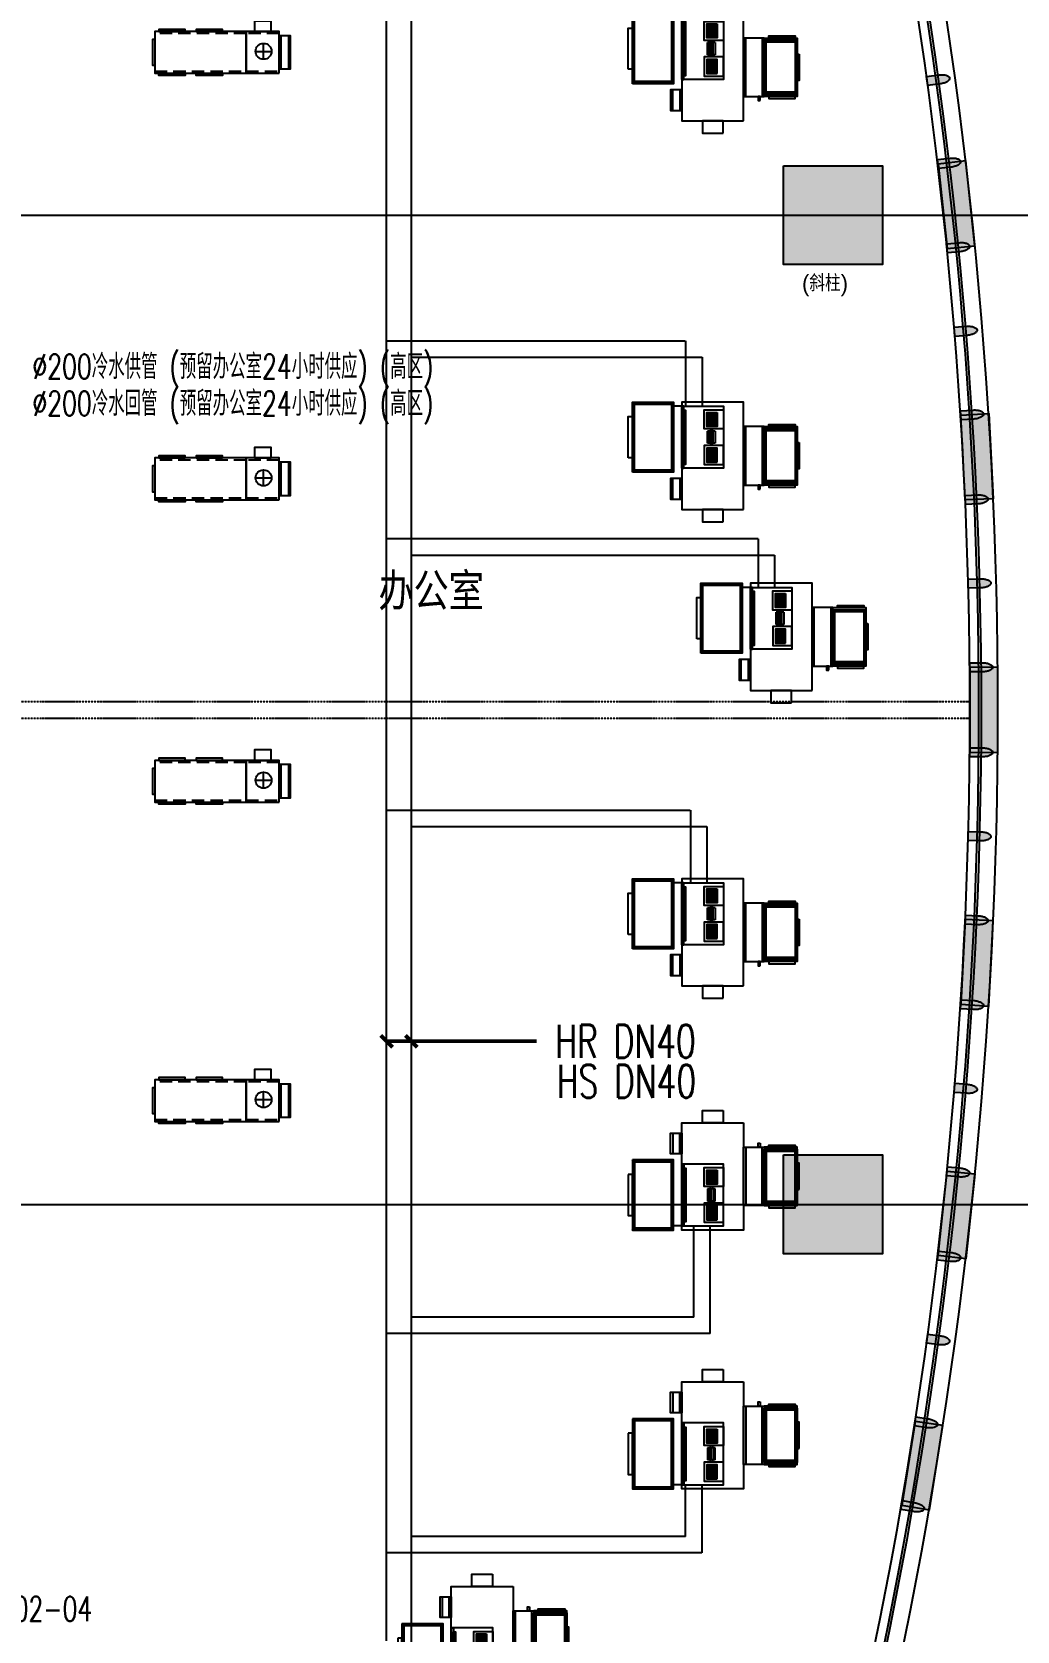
# Model space of a CAD drawing. Header units: inches. Extents: x -10386 to 73614, y -7144 to 52256.
# Drawn here: x 46400 to 58349, y 11185 to 30582 of the extents above; entities that cross this region are included whole.
import ezdxf
from ezdxf.enums import TextEntityAlignment as Align

# ---------------------------------------------------------------- set-up
doc = ezdxf.new("R2010")
doc.units = ezdxf.units.IN
doc.header["$MEASUREMENT"] = 0
for name, pattern in [('C-1205-1217-T2 PLAN$0$DASHDOT1', [0.6, 0.4, -0.1, 0, -0.1]), ('DASH2', [0.6, 0.5, -0.1]), ('DASHED', [0.75, 0.5, -0.25]), ('HIDDEN', [0.375, 0.25, -0.125])]:
    doc.linetypes.add(name, pattern=pattern)
for name, color, linetype in [('arch', 8, 'Continuous'), ('暖-设备-VAV', 6, 'Continuous'), ('暖通-空调-水管標注', 4, 'Continuous')]:
    doc.layers.add(name, color=color, linetype=linetype)
for name, color, linetype, lineweight in [('暖通-空调-冷凝水管', 140, 'DASH2', 50), ('暖通-空调-热水供水管', 1, 'Continuous', 25), ('暖通-空调-热水回水管', 1, 'DASHED', 25)]:
    doc.layers.add(name, color=color, linetype=linetype, lineweight=lineweight)
doc.styles.add('C-1205-1217-T2 PLAN$0$SA-RS-HZ2', font='sa-rs.shx', dxfattribs={"height": 200, "bigfont": 'sa-hz.shx'})
doc.styles.add('C-1205-1217-T2 PLAN$0$SA-RS-HZ45', font='sa-rs.shx', dxfattribs={"height": 450, "bigfont": 'sa-hz.shx'})
doc.styles.add('HZF', font='ROMANS2.shx', dxfattribs={"width": 0.7, "bigfont": 'HZDF2.shx'})

# ---------------------------------------------------------------- blocks, each defined once
blk = doc.blocks.new('A$C0FBF0051')
at = {"layer": '暖-设备-VAV', "ltscale": 600}
h = blk.add_hatch(dxfattribs=at)
h.set_pattern_fill('ANSI37', color=9, scale=100, style=0)
h.set_pattern_definition([(45, (3695250.5, -605371.5), (-8.838834765, 8.838834765), []), (135, (3695250.5, -605371.5), (-8.838834765, -8.838834765), [])])
h.paths.add_polyline_path([(-555, 1600), (104, 1600), (104, 2000), (-555, 2000)])
h.paths.add_polyline_path([(-529, 1975), (79, 1975), (79, 1625), (-529, 1625)], flags=16)
h = blk.add_hatch(dxfattribs=at)
h.set_pattern_fill('ANSI37', color=9, scale=100, style=0)
h.set_pattern_definition([(45, (3724282.349, -592149.306), (-8.838834765, 8.838834765), []), (135, (3724282.349, -592149.306), (-8.838834765, -8.838834765), [])])
h.paths.add_polyline_path([(-425, 0), (425, 0), (425, 500), (-425, 500)])
h.paths.add_polyline_path([(-400, 25), (400, 25), (400, 475), (-400, 475)], flags=16)
for p, q in [((-555, 1600), (-555, 2000)), ((-555, 2000), (104, 2000)), ((-529, 1975), (-529, 1625)), ((79, 1975), (-529, 1975)), ((79, 1975), (79, 1625)), ((104, 1600), (104, 2000)), ((104, 1600), (-555, 1600)), ((-529, 1625), (79, 1625)), ((375, 600), (375, 500))]:
    blk.add_line(p, q, dxfattribs=at)
at = {"layer": '暖-设备-VAV', "color": 9, "ltscale": 600}
for p, q in [((-131, 1012), (-301, 1012)), ((-131, 996), (-301, 996)), ((-131, 981), (-301, 981)), ((-101, 971), (-74, 971)), ((74, 1006), (-74, 1006)), ((-74, 1006), (-74, 911)), ((-74, 981), (74, 981)), ((74, 1006), (74, 911)), ((74, 971), (100, 971)), ((131, 1012), (301, 1012)), ((131, 996), (301, 996)), ((131, 981), (301, 981)), ((-131, 965), (-301, 965)), ((-131, 950), (-301, 950)), ((-131, 935), (-301, 935)), ((-131, 919), (-301, 919)), ((-74, 946), (-101, 946)), ((74, 958), (-74, 958)), ((-74, 936), (74, 936)), ((-74, 911), (74, 911)), ((100, 946), (74, 946)), ((131, 965), (301, 965)), ((131, 950), (301, 950)), ((131, 935), (301, 935)), ((131, 919), (301, 919))]:
    blk.add_line(p, q, dxfattribs=at)
at = {"layer": '暖-设备-VAV', "ltscale": 600}
for points in [[(-580, 1975), (-580, 1655), (-605, 1655), (-605, 1975)], [(-580, 1600), (129, 1600), (129, 2000), (-580, 2000)], [(-555, 1600), (104, 1600), (104, 2000), (-555, 2000)], [(-65, 2025), (-385, 2025), (-385, 2000), (-65, 2000)], [(-580, 1600), (129, 1600), (129, 1350), (-580, 1350)], [(-630, 1550), (-580, 1550), (-580, 1525), (-630, 1525)], [(-875, 1350), (425, 1350), (425, 600), (-875, 600)], [(-1025, 1100), (-875, 1100), (-875, 850), (-1025, 850)], [(-375, 600), (375, 600), (375, 1104), (-375, 1104)], [(-332, 1104), (-101, 1104), (-101, 873), (-332, 873)], [(331, 1104), (100, 1104), (100, 873), (331, 873)], [(-499, 600), (-499, 464), (-750, 464), (-750, 600)], [(-499, 575), (-750, 575), (-750, 600), (-499, 600)], [(-499, 464), (-750, 464), (-750, 489), (-499, 489)], [(-425, 0), (425, 0), (425, 500), (-425, 500)], [(-400, 25), (400, 25), (400, 475), (-400, 475)], [(-250, -50), (250, -50), (250, 0), (-250, 0)]]:
    blk.add_lwpolyline(points, close=True, dxfattribs=at)
at = {"layer": '暖-设备-VAV', "color": 9, "ltscale": 600}
for points in [[(129, 1975), (129, 1655), (154, 1655), (154, 1975)], [(129, 1575), (-580, 1575), (-580, 1600), (129, 1600)], [(129, 1350), (-580, 1350), (-580, 1375), (129, 1375)], [(-301, 1027), (-131, 1027), (-131, 904), (-301, 904)], [(301, 1027), (131, 1027), (131, 904), (301, 904)], [(375, 600), (-375, 600), (-375, 625), (375, 625)], [(325, 625), (-325, 625), (-325, 650), (325, 650)]]:
    blk.add_lwpolyline(points, close=True, dxfattribs=at)
blk = doc.blocks.new('A$C1B2B0464')
for p, q in [((-193, 266), (-386, 266)), ((-290, 363), (-290, 170))]:
    blk.add_line(p, q)
blk.add_circle((-290, 266), 96.8)
at = {"layer": '暖-设备-VAV', "ltscale": 600}
for points in [[(-616, 77), (-480, 77), (-480, 480), (-616, 480)], [(-480, 532), (-480, 25), (-80, 25), (-80, 532)], [(-80, 532), (-80, 25), (-80, 25), (-80, 532)], [(-80, 532), (-80, 25), (1030, 25), (1030, 532)], [(529, 532), (209, 532), (209, 557), (529, 557)], [(980, 532), (660, 532), (660, 557), (980, 557)], [(1030, 118), (1030, 438), (1055, 438), (1055, 118)], [(-380, 25), (-380, -101), (-180, -101), (-180, 25)], [(529, 25), (209, 25), (209, 0), (529, 0)], [(980, 25), (660, 25), (660, 0), (980, 0)]]:
    blk.add_lwpolyline(points, close=True, dxfattribs=at)
at = {"layer": '暖-设备-VAV', "color": 1, "ltscale": 600}
for points in [[(-591, 77), (-591, 480), (-616, 480), (-616, 77)], [(-480, 77), (-480, 480), (-505, 480), (-505, 77)]]:
    blk.add_lwpolyline(points, close=True, dxfattribs=at)
at = {"layer": '暖-设备-VAV', "color": 1, "linetype": 'HIDDEN', "ltscale": 600}
for points in [[(-480, 507), (-480, 50), (-80, 50), (-80, 507)], [(-80, 507), (-80, 50), (-80, 50), (-80, 507)], [(-80, 507), (-80, 50), (1030, 50), (1030, 507)]]:
    blk.add_lwpolyline(points, close=True, dxfattribs=at)

msp = doc.modelspace()

# ---------------------------------------------------------------- hatches: boundary and pattern name
at = {"layer": 'arch'}
h = msp.add_hatch(color=256, dxfattribs=at)
edge = h.paths.add_edge_path()
edge.add_arc((57439.1, 29791.6), 272.1, 87.02531, 97.56045, ccw=False)
edge.add_arc((57444.7, 29901), 162.6, 433.38134, 447.02531, ccw=False)
edge.add_arc((57466, 29972.1), 88.4, 410.25405, 433.38134, ccw=False)
edge.add_arc((57505.3, 30019.4), 26.8, 367.56045, 410.25405, ccw=False)
edge.add_arc((57505.3, 30019.4), 26.8, 324.86685, 367.56045, ccw=False)
edge.add_arc((57455, 30054.9), 88.4, 301.73956, 324.86685, ccw=False)
edge.add_arc((57416, 30117.9), 162.6, 288.09559, 301.73956, ccw=False)
edge.add_arc((57381.9, 30222.1), 272.1, 277.56045, 288.09559, ccw=False)
edge.add_line((57417.7, 29952.3), (57266.6, 29932.3))
edge.add_line((57266.6, 29932.3), (57252.1, 30041.3))
edge.add_line((57252.1, 30041.3), (57403.3, 30061.4))
for points in [[(55518.1, 28960), (56718.1, 28960), (56718.1, 27760), (55518.1, 27760)], [(57499.8, 27957), (57838.2, 27989.8), (57729.4, 29018.5), (57391.6, 28979.8)], [(57667.4, 25932.3), (58006.8, 25953.2), (58061.3, 24920.3), (57721.7, 24905.3)], [(57777.7, 21845.8), (58117.7, 21842.8), (58117.5, 22877.2), (57777.5, 22874.2)], [(57667.4, 18787.7), (58006.8, 18766.8), (58061.3, 19799.7), (57721.7, 19814.7)], [(55518.1, 16960), (56718.1, 16960), (56718.1, 15760), (55518.1, 15760)], [(57499.8, 16763), (57838.2, 16730.2), (57729.4, 15701.5), (57391.6, 15740.2)], [(56950.8, 12712.8), (57286, 12656.2), (57449.1, 13677.7), (57112.9, 13728.3)]]:
    msp.add_hatch(color=256, dxfattribs=at).paths.add_polyline_path(points)
h = msp.add_hatch(color=256, dxfattribs=at)
edge = h.paths.add_edge_path()
edge.add_arc((57568.1, 28781.5), 272.1, 86.01725, 96.55239, ccw=False)
edge.add_arc((57575.7, 28890.8), 162.6, 432.37328, 446.01725, ccw=False)
edge.add_arc((57598.1, 28961.4), 88.4, 409.24599, 432.37328, ccw=False)
edge.add_arc((57638.4, 29008.1), 26.8, 366.55239, 409.24599, ccw=False)
edge.add_arc((57638.4, 29008.1), 26.8, 323.85879, 366.55239, ccw=False)
edge.add_arc((57588.6, 29044.4), 88.4, 300.7315, 323.85879, ccw=False)
edge.add_arc((57550.7, 29108.2), 162.6, 287.08753, 300.7315, ccw=False)
edge.add_arc((57518.5, 29212.9), 272.1, 276.55239, 287.08753, ccw=False)
edge.add_line((57549.6, 28942.5), (57398.1, 28925.1))
edge.add_line((57398.1, 28925.1), (57385.5, 29034.4))
edge.add_line((57385.5, 29034.4), (57537, 29051.8))
h = msp.add_hatch(color=256, dxfattribs=at)
edge = h.paths.add_edge_path()
edge.add_arc((57672.9, 27755.6), 272.1, 85.00919, 95.54433, ccw=False)
edge.add_arc((57682.5, 27864.8), 162.6, 431.36522, 445.00919, ccw=False)
edge.add_arc((57706.2, 27935.1), 88.4, 408.23793, 431.36522, ccw=False)
edge.add_arc((57747.2, 27981), 26.8, 365.54433, 408.23793, ccw=False)
edge.add_arc((57747.2, 27981), 26.8, 322.85073, 365.54433, ccw=False)
edge.add_arc((57698.1, 28018.2), 88.4, 299.72344, 322.85073, ccw=False)
edge.add_arc((57661.3, 28082.6), 162.6, 286.07947, 299.72344, ccw=False)
edge.add_arc((57631, 28187.9), 272.1, 275.54433, 286.07947, ccw=False)
edge.add_line((57657.3, 27917), (57505.5, 27902.3))
edge.add_line((57505.5, 27902.3), (57494.9, 28011.8))
edge.add_line((57494.9, 28011.8), (57646.6, 28026.5))
h = msp.add_hatch(color=256, dxfattribs=at)
edge = h.paths.add_edge_path()
edge.add_arc((57760, 26740.9), 272.1, 84.00113, 94.53627, ccw=False)
edge.add_arc((57771.4, 26849.9), 162.6, 430.35716, 444.00113, ccw=False)
edge.add_arc((57796.4, 26919.7), 88.4, 407.22987, 430.35716, ccw=False)
edge.add_arc((57838.2, 26965), 26.8, 364.53627, 407.22987, ccw=False)
edge.add_arc((57838.2, 26965), 26.8, 321.84267, 364.53627, ccw=False)
edge.add_arc((57789.8, 27003), 88.4, 298.71538, 321.84267, ccw=False)
edge.add_arc((57754.1, 27068), 162.6, 285.07141, 298.71538, ccw=False)
edge.add_arc((57725.6, 27173.9), 272.1, 274.53627, 285.07141, ccw=False)
edge.add_line((57747.2, 26902.6), (57595.1, 26890.5))
edge.add_line((57595.1, 26890.5), (57586.4, 27000.2))
edge.add_line((57586.4, 27000.2), (57738.5, 27012.2))
h = msp.add_hatch(color=256, dxfattribs=at)
edge = h.paths.add_edge_path()
edge.add_arc((57833.6, 25725), 272.1, 82.99307, 93.52821, ccw=False)
edge.add_arc((57846.9, 25833.8), 162.6, 429.3491, 442.99307, ccw=False)
edge.add_arc((57873.1, 25903.2), 88.4, 406.22181, 429.3491, ccw=False)
edge.add_arc((57915.7, 25947.6), 26.8, 363.52821, 406.22181, ccw=False)
edge.add_arc((57915.7, 25947.6), 26.8, 320.83461, 363.52821, ccw=False)
edge.add_arc((57867.9, 25986.6), 88.4, 297.70732, 320.83461, ccw=False)
edge.add_arc((57833.5, 26052.2), 162.6, 284.06335, 297.70732, ccw=False)
edge.add_arc((57806.8, 26158.5), 272.1, 273.52821, 284.06335, ccw=False)
edge.add_line((57823.6, 25886.9), (57671.4, 25877.5))
edge.add_line((57671.4, 25877.5), (57664.6, 25987.3))
edge.add_line((57664.6, 25987.3), (57816.8, 25996.7))
h = msp.add_hatch(color=256, dxfattribs=at)
edge = h.paths.add_edge_path()
edge.add_arc((57884.2, 24695.1), 272.1, 81.98501, 92.52015, ccw=False)
edge.add_arc((57899.4, 24803.6), 162.6, 428.34104, 441.98501, ccw=False)
edge.add_arc((57926.8, 24872.5), 88.4, 405.21375, 428.34104, ccw=False)
edge.add_arc((57970.2, 24916.3), 26.8, 362.52015, 405.21375, ccw=False)
edge.add_arc((57970.2, 24916.3), 26.8, 319.82655, 362.52015, ccw=False)
edge.add_arc((57923.1, 24956), 88.4, 296.69926, 319.82655, ccw=False)
edge.add_arc((57889.8, 25022.2), 162.6, 283.05529, 296.69926, ccw=False)
edge.add_arc((57865.1, 25129), 272.1, 272.52015, 283.05529, ccw=False)
edge.add_line((57877, 24857.1), (57724.7, 24850.4))
edge.add_line((57724.7, 24850.4), (57719.8, 24960.3))
edge.add_line((57719.8, 24960.3), (57872.2, 24967))
h = msp.add_hatch(color=256, dxfattribs=at)
edge = h.paths.add_edge_path()
edge.add_arc((57915, 23676.9), 272.1, 80.97695, 91.51209, ccw=False)
edge.add_arc((57932.2, 23785.2), 162.6, 427.33298, 440.97695, ccw=False)
edge.add_arc((57960.7, 23853.6), 88.4, 404.20569, 427.33298, ccw=False)
edge.add_arc((58004.9, 23896.5), 26.8, 361.51209, 404.20569, ccw=False)
edge.add_arc((58004.9, 23896.5), 26.8, 318.81849, 361.51209, ccw=False)
edge.add_arc((57958.5, 23937.1), 88.4, 295.6912, 318.81849, ccw=False)
edge.add_arc((57926.4, 24003.9), 162.6, 282.04723, 295.6912, ccw=False)
edge.add_arc((57903.5, 24111.1), 272.1, 271.51209, 282.04723, ccw=False)
edge.add_line((57910.7, 23839), (57758.3, 23835))
edge.add_line((57758.3, 23835), (57755.4, 23945))
edge.add_line((57755.4, 23945), (57907.8, 23949))
h = msp.add_hatch(color=256, dxfattribs=at)
edge = h.paths.add_edge_path()
edge.add_arc((57932.3, 22658.4), 272.1, 79.96889, 90.50403, ccw=False)
edge.add_arc((57951.4, 22766.3), 162.6, 426.32492, 439.96889, ccw=False)
edge.add_arc((57981.1, 22834.2), 88.4, 403.19763, 426.32492, ccw=False)
edge.add_arc((58026, 22876.4), 26.8, 360.50403, 403.19763, ccw=False)
edge.add_arc((58026, 22876.4), 26.8, 317.81043, 360.50403, ccw=False)
edge.add_arc((57980.4, 22917.8), 88.4, 294.68314, 317.81043, ccw=False)
edge.add_arc((57949.4, 22985.2), 162.6, 281.03917, 294.68314, ccw=False)
edge.add_arc((57928.5, 23092.7), 272.1, 270.50403, 281.03917, ccw=False)
edge.add_line((57930.8, 22820.6), (57778.4, 22819.2))
edge.add_line((57778.4, 22819.2), (57777.4, 22929.2))
edge.add_line((57777.4, 22929.2), (57929.9, 22930.6))
h = msp.add_hatch(color=256, dxfattribs=at)
edge = h.paths.add_edge_path()
edge.add_arc((57928.5, 21627.3), 272.1, 78.96083, 89.49597, ccw=False)
edge.add_arc((57949.4, 21734.8), 162.6, 425.31686, 438.96083, ccw=False)
edge.add_arc((57980.4, 21802.2), 88.4, 402.18957, 425.31686, ccw=False)
edge.add_arc((58026, 21843.6), 26.8, 359.49597, 402.18957, ccw=False)
edge.add_arc((58026, 21843.6), 26.8, 316.80237, 359.49597, ccw=False)
edge.add_arc((57981.1, 21885.8), 88.4, 293.67508, 316.80237, ccw=False)
edge.add_arc((57951.4, 21953.7), 162.6, 280.03111, 293.67508, ccw=False)
edge.add_arc((57932.3, 22061.6), 272.1, 269.49597, 280.03111, ccw=False)
edge.add_line((57929.9, 21789.4), (57777.4, 21790.8))
edge.add_line((57777.4, 21790.8), (57778.4, 21900.8))
edge.add_line((57778.4, 21900.8), (57930.8, 21899.4))
h = msp.add_hatch(color=256, dxfattribs=at)
edge = h.paths.add_edge_path()
edge.add_arc((57903.5, 20608.9), 272.1, 77.95277, 88.48791, ccw=False)
edge.add_arc((57926.4, 20716.1), 162.6, 424.3088, 437.95277, ccw=False)
edge.add_arc((57958.5, 20782.9), 88.4, 401.18151, 424.3088, ccw=False)
edge.add_arc((58004.9, 20823.5), 26.8, 358.48791, 401.18151, ccw=False)
edge.add_arc((58004.9, 20823.5), 26.8, 315.79431, 358.48791, ccw=False)
edge.add_arc((57960.7, 20866.4), 88.4, 292.66702, 315.79431, ccw=False)
edge.add_arc((57932.2, 20934.8), 162.6, 279.02305, 292.66702, ccw=False)
edge.add_arc((57915, 21043.1), 272.1, 268.48791, 279.02305, ccw=False)
edge.add_line((57907.8, 20771), (57755.4, 20775))
edge.add_line((57755.4, 20775), (57758.3, 20885))
edge.add_line((57758.3, 20885), (57910.7, 20881))
h = msp.add_hatch(color=256, dxfattribs=at)
edge = h.paths.add_edge_path()
edge.add_arc((57865.1, 19591), 272.1, 76.94471, 87.47985, ccw=False)
edge.add_arc((57889.8, 19697.8), 162.6, 423.30074, 436.94471, ccw=False)
edge.add_arc((57923.1, 19764), 88.4, 400.17345, 423.30074, ccw=False)
edge.add_arc((57970.2, 19803.7), 26.8, 357.47985, 400.17345, ccw=False)
edge.add_arc((57970.2, 19803.7), 26.8, 314.78625, 357.47985, ccw=False)
edge.add_arc((57926.8, 19847.5), 88.4, 291.65896, 314.78625, ccw=False)
edge.add_arc((57899.4, 19916.4), 162.6, 278.01499, 291.65896, ccw=False)
edge.add_arc((57884.2, 20024.9), 272.1, 267.47985, 278.01499, ccw=False)
edge.add_line((57872.2, 19753), (57719.8, 19759.7))
edge.add_line((57719.8, 19759.7), (57724.7, 19869.6))
edge.add_line((57724.7, 19869.6), (57877, 19862.9))
h = msp.add_hatch(color=256, dxfattribs=at)
edge = h.paths.add_edge_path()
edge.add_arc((57806.8, 18561.5), 272.1, 75.93665, 86.47179, ccw=False)
edge.add_arc((57833.5, 18667.8), 162.6, 422.29268, 435.93665, ccw=False)
edge.add_arc((57867.9, 18733.4), 88.4, 399.16539, 422.29268, ccw=False)
edge.add_arc((57915.7, 18772.4), 26.8, 356.47179, 399.16539, ccw=False)
edge.add_arc((57915.7, 18772.4), 26.8, 313.77819, 356.47179, ccw=False)
edge.add_arc((57873.1, 18816.8), 88.4, 290.6509, 313.77819, ccw=False)
edge.add_arc((57846.9, 18886.2), 162.6, 277.00693, 290.6509, ccw=False)
edge.add_arc((57833.6, 18995), 272.1, 266.47179, 277.00693, ccw=False)
edge.add_line((57816.8, 18723.3), (57664.6, 18732.7))
edge.add_line((57664.6, 18732.7), (57671.4, 18842.5))
edge.add_line((57671.4, 18842.5), (57823.6, 18833.1))
h = msp.add_hatch(color=256, dxfattribs=at)
edge = h.paths.add_edge_path()
edge.add_arc((57725.6, 17546.1), 272.1, 74.92859, 85.46373, ccw=False)
edge.add_arc((57754.1, 17652), 162.6, 421.28462, 434.92859, ccw=False)
edge.add_arc((57789.8, 17717), 88.4, 398.15733, 421.28462, ccw=False)
edge.add_arc((57838.2, 17755), 26.8, 355.46373, 398.15733, ccw=False)
edge.add_arc((57838.2, 17755), 26.8, 312.77013, 355.46373, ccw=False)
edge.add_arc((57796.4, 17800.3), 88.4, 289.64284, 312.77013, ccw=False)
edge.add_arc((57771.4, 17870.1), 162.6, 275.99887, 289.64284, ccw=False)
edge.add_arc((57760, 17979.1), 272.1, 265.46373, 275.99887, ccw=False)
edge.add_line((57738.5, 17707.8), (57586.4, 17719.8))
edge.add_line((57586.4, 17719.8), (57595.1, 17829.5))
edge.add_line((57595.1, 17829.5), (57747.2, 17817.4))
h = msp.add_hatch(color=256, dxfattribs=at)
edge = h.paths.add_edge_path()
edge.add_arc((57725.6, 17546.1), 272.1, 74.92859, 85.46373, ccw=False)
edge.add_arc((57754.1, 17652), 162.6, 421.28462, 434.92859, ccw=False)
edge.add_arc((57789.8, 17717), 88.4, 398.15733, 421.28462, ccw=False)
edge.add_arc((57838.2, 17755), 26.8, 355.46373, 398.15733, ccw=False)
edge.add_arc((57838.2, 17755), 26.8, 312.77013, 355.46373, ccw=False)
edge.add_arc((57796.4, 17800.3), 88.4, 289.64284, 312.77013, ccw=False)
edge.add_arc((57771.4, 17870.1), 162.6, 275.99887, 289.64284, ccw=False)
edge.add_arc((57760, 17979.1), 272.1, 265.46373, 275.99887, ccw=False)
edge.add_line((57738.5, 17707.8), (57586.4, 17719.8))
edge.add_line((57586.4, 17719.8), (57595.1, 17829.5))
edge.add_line((57595.1, 17829.5), (57747.2, 17817.4))
h = msp.add_hatch(color=256, dxfattribs=at)
edge = h.paths.add_edge_path()
edge.add_arc((57725.6, 17546.1), 272.1, 74.92859, 85.46373, ccw=False)
edge.add_arc((57754.1, 17652), 162.6, 421.28462, 434.92859, ccw=False)
edge.add_arc((57789.8, 17717), 88.4, 398.15733, 421.28462, ccw=False)
edge.add_arc((57838.2, 17755), 26.8, 355.46373, 398.15733, ccw=False)
edge.add_arc((57838.2, 17755), 26.8, 312.77013, 355.46373, ccw=False)
edge.add_arc((57796.4, 17800.3), 88.4, 289.64284, 312.77013, ccw=False)
edge.add_arc((57771.4, 17870.1), 162.6, 275.99887, 289.64284, ccw=False)
edge.add_arc((57760, 17979.1), 272.1, 265.46373, 275.99887, ccw=False)
edge.add_line((57738.5, 17707.8), (57586.4, 17719.8))
edge.add_line((57586.4, 17719.8), (57595.1, 17829.5))
edge.add_line((57595.1, 17829.5), (57747.2, 17817.4))
h = msp.add_hatch(color=256, dxfattribs=at)
edge = h.paths.add_edge_path()
edge.add_arc((57631, 16532.1), 272.1, 73.92053, 84.45567, ccw=False)
edge.add_arc((57661.3, 16637.4), 162.6, 420.27656, 433.92053, ccw=False)
edge.add_arc((57698.1, 16701.8), 88.4, 397.14927, 420.27656, ccw=False)
edge.add_arc((57747.2, 16739), 26.8, 354.45567, 397.14927, ccw=False)
edge.add_arc((57747.2, 16739), 26.8, 311.76207, 354.45567, ccw=False)
edge.add_arc((57706.2, 16784.9), 88.4, 288.63478, 311.76207, ccw=False)
edge.add_arc((57682.5, 16855.2), 162.6, 274.99081, 288.63478, ccw=False)
edge.add_arc((57672.9, 16964.4), 272.1, 264.45567, 274.99081, ccw=False)
edge.add_line((57646.6, 16693.5), (57494.9, 16708.2))
edge.add_line((57494.9, 16708.2), (57505.5, 16817.7))
edge.add_line((57505.5, 16817.7), (57657.3, 16803))
h = msp.add_hatch(color=256, dxfattribs=at)
edge = h.paths.add_edge_path()
edge.add_arc((57518.5, 15507.1), 272.1, 72.91247, 83.44761, ccw=False)
edge.add_arc((57550.7, 15611.8), 162.6, 419.2685, 432.91247, ccw=False)
edge.add_arc((57588.6, 15675.6), 88.4, 396.14121, 419.2685, ccw=False)
edge.add_arc((57638.4, 15711.9), 26.8, 353.44761, 396.14121, ccw=False)
edge.add_arc((57638.4, 15711.9), 26.8, 310.75401, 353.44761, ccw=False)
edge.add_arc((57598.1, 15758.6), 88.4, 287.62672, 310.75401, ccw=False)
edge.add_arc((57575.7, 15829.2), 162.6, 273.98275, 287.62672, ccw=False)
edge.add_arc((57568.1, 15938.5), 272.1, 263.44761, 273.98275, ccw=False)
edge.add_line((57537, 15668.2), (57385.5, 15685.6))
edge.add_line((57385.5, 15685.6), (57398.1, 15794.9))
edge.add_line((57398.1, 15794.9), (57549.6, 15777.5))
h = msp.add_hatch(color=256, dxfattribs=at)
edge = h.paths.add_edge_path()
edge.add_arc((57381.6, 14498), 272.1, 71.81925, 82.35438, ccw=False)
edge.add_arc((57415.8, 14602.1), 162.6, 418.17528, 431.81925, ccw=False)
edge.add_arc((57454.9, 14665.1), 88.4, 395.04798, 418.17528, ccw=False)
edge.add_arc((57505.3, 14700.5), 26.8, 352.35438, 395.04798, ccw=False)
edge.add_arc((57505.3, 14700.5), 26.8, 309.66079, 352.35438, ccw=False)
edge.add_arc((57466, 14747.9), 88.4, 286.53349, 309.66079, ccw=False)
edge.add_arc((57444.9, 14819), 162.6, 272.88952, 286.53349, ccw=False)
edge.add_arc((57439.4, 14928.5), 272.1, 262.35438, 272.88952, ccw=False)
edge.add_line((57403.2, 14658.7), (57252, 14679))
edge.add_line((57252, 14679), (57266.7, 14788))
edge.add_line((57266.7, 14788), (57417.8, 14767.8))
h = msp.add_hatch(color=256, dxfattribs=at)
edge = h.paths.add_edge_path()
edge.add_arc((57231.4, 13490.9), 272.1, 70.89635, 81.43149, ccw=False)
edge.add_arc((57267.2, 13594.5), 162.6, 417.25238, 430.89635, ccw=False)
edge.add_arc((57307.3, 13656.8), 88.4, 394.12509, 417.25238, ccw=False)
edge.add_arc((57358.3, 13691.4), 26.8, 351.43149, 394.12509, ccw=False)
edge.add_arc((57358.3, 13691.4), 26.8, 308.73789, 351.43149, ccw=False)
edge.add_arc((57319.8, 13739.4), 88.4, 285.6106, 308.73789, ccw=False)
edge.add_arc((57299.8, 13810.8), 162.6, 271.96662, 285.6106, ccw=False)
edge.add_arc((57296.1, 13920.4), 272.1, 261.43149, 271.96662, ccw=False)
edge.add_line((57255.5, 13651.2), (57104.7, 13674))
edge.add_line((57104.7, 13674), (57121.1, 13782.7))
edge.add_line((57121.1, 13782.7), (57271.9, 13760))
h = msp.add_hatch(color=256, dxfattribs=at)
edge = h.paths.add_edge_path()
edge.add_arc((57065, 12473.3), 272.1, 69.88829, 80.42343, ccw=False)
edge.add_arc((57102.7, 12576.2), 162.6, 416.24432, 429.88829, ccw=False)
edge.add_arc((57143.9, 12637.8), 88.4, 393.11703, 416.24432, ccw=False)
edge.add_arc((57195.5, 12671.5), 26.8, 350.42343, 393.11703, ccw=False)
edge.add_arc((57195.5, 12671.5), 26.8, 307.72983, 350.42343, ccw=False)
edge.add_arc((57157.8, 12720.2), 88.4, 284.60253, 307.72983, ccw=False)
edge.add_arc((57139.1, 12791.9), 162.6, 270.95856, 284.60253, ccw=False)
edge.add_arc((57137.3, 12901.5), 272.1, 260.42343, 270.95856, ccw=False)
edge.add_line((57092, 12633.2), (56941.6, 12658.5))
edge.add_line((56941.6, 12658.5), (56959.9, 12767))
edge.add_line((56959.9, 12767), (57110.3, 12741.6))

# ---------------------------------------------------------------- linework, layer by layer
at = {"layer": 'arch', "linetype": 'C-1205-1217-T2 PLAN$0$DASHDOT1', "ltscale": 2}
for p, q in [((45440, 22460), (57777.6, 22460)), ((45440, 22260), (57777.6, 22260))]:
    msp.add_line(p, q, dxfattribs=at)
at = {"layer": 'arch'}
for points in [[(48110, 43588.2, 0.0892167), (4300, 42223.1), (4300, 37714.5, 0.0074119), (821.7, 37125.1, 0.0691966), (821.7, 7594.9, 0.0074119), (4300, 7005.5), (4300, 2496.9, 0.0892167), (48110, 1131.8), (48110, 8416.6, 0.0191145), (56909.6, 10716.5, 0.1037494), (56909.6, 34003.5, 0.0191145), (48110, 36303.4)], [(48110, 43588.2, 0.0892167), (4300, 42223.1), (4300, 37714.5, 0.0074119), (821.7, 37125.1, 0.0691966), (821.7, 7594.9, 0.0074119), (4300, 7005.5), (4300, 2496.9, 0.0892167), (48110, 1131.8), (48110, 8416.6, 0.0191145), (56909.6, 10716.5, 0.1037494), (56909.6, 34003.5, 0.0191145), (48110, 36303.4)], [(47910, 43415.5, 0.0885346), (4500, 42060.9), (4500, 37542.8, 0.0074691), (1000, 36954.5, 0.0685189), (1000, 7765.5, 0.0074691), (4500, 7177.2), (4500, 2659.1, 0.0885346), (47910, 1304.5), (47910, 8577.3, 0.0192029), (56738, 10873.6, 0.1026894), (56738, 33846.4, 0.0192029), (47910, 36142.7)], [(47910, 43415.5, 0.0885346), (4500, 42060.9), (4500, 37542.8, 0.0074691), (1000, 36954.5, 0.0685189), (1000, 7765.5, 0.0074691), (4500, 7177.2), (4500, 2659.1, 0.0885346), (47910, 1304.5), (47910, 8577.3, 0.0192029), (56738, 10873.6, 0.1026894), (56738, 33846.4, 0.0192029), (47910, 36142.7)], [(47880, 43389.6, 0.0884322), (4530, 42036.6), (4530, 37517, 0.0074776), (1026.8, 36928.9, 0.068417), (1026.8, 7791.1, 0.0074776), (4530, 7203), (4530, 2683.4, 0.0884322), (47880, 1330.4), (47880, 8601.4, 0.0192161), (56712.3, 10897.2, 0.1025298), (56712.3, 33822.8, 0.0192161), (47880, 36118.6)], [(47770, 43294.5, 0.088056), (4640, 41947.3), (4640, 37422.5, 0.0075089), (1124.9, 36835.1, 0.0680427), (1124.9, 7884.9, 0.0075089), (4640, 7297.5), (4640, 2772.7, 0.088056), (47770, 1425.5), (47770, 8690, 0.0192645), (56617.8, 10983.6, 0.1019431), (56617.8, 33736.4, 0.0192645), (47770, 36030)], [(57403.3, 30061.4, -0.0460006), (57453.2, 30063.4, -0.0596035), (57491.2, 30056.8, -0.1012558), (57522.5, 30040.1, -0.1884712), (57531.9, 30023, -0.1884712), (57527.3, 30004, -0.1012558), (57501.5, 29979.7, -0.0596035), (57466.5, 29963.4, -0.0460006), (57417.7, 29952.3), (57266.6, 29932.3), (57252.1, 30041.3)], [(57537, 29051.8, -0.0460006), (57587, 29052.9, -0.0596035), (57624.9, 29045.7, -0.1012558), (57655.9, 29028.4, -0.1884712), (57665, 29011.2, -0.1884712), (57660, 28992.3, -0.1012558), (57633.8, 28968.4, -0.0596035), (57598.5, 28952.8, -0.0460006), (57549.6, 28942.5), (57398.1, 28925.1), (57385.5, 29034.4)], [(57646.6, 28026.5, -0.0460006), (57696.6, 28026.8, -0.0596035), (57734.4, 28018.9, -0.1012558), (57765, 28001, -0.1884712), (57773.9, 27983.6, -0.1884712), (57768.6, 27964.8, -0.1012558), (57741.9, 27941.4, -0.0596035), (57706.3, 27926.4, -0.0460006), (57657.3, 27917), (57505.5, 27902.3), (57494.9, 28011.8)], [(57738.5, 27012.2, -0.0460006), (57788.4, 27011.6, -0.0596035), (57826.1, 27003, -0.1012558), (57856.4, 26984.6, -0.1884712), (57864.9, 26967.1, -0.1884712), (57859.3, 26948.4, -0.1012558), (57832.2, 26925.5, -0.0596035), (57796.4, 26911.1, -0.0460006), (57747.2, 26902.6), (57595.1, 26890.5), (57586.4, 27000.2)], [(57816.8, 25996.7, -0.0460006), (57866.8, 25995.1, -0.0596035), (57904.3, 25985.9, -0.1012558), (57934.3, 25967, -0.1884712), (57942.5, 25949.3, -0.1884712), (57936.5, 25930.7, -0.1012558), (57909.1, 25908.3, -0.0596035), (57873, 25894.5, -0.0460006), (57823.6, 25886.9), (57671.4, 25877.5), (57664.6, 25987.3)], [(57872.2, 24967, -0.0460006), (57922.1, 24964.6, -0.0596035), (57959.4, 24954.7, -0.1012558), (57989.1, 24935.3, -0.1884712), (57997, 24917.4, -0.1884712), (57990.7, 24899, -0.1012558), (57962.9, 24877, -0.0596035), (57926.5, 24863.9, -0.0460006), (57877, 24857.1), (57724.7, 24850.4), (57719.8, 24960.3)], [(57907.8, 23949, -0.0460006), (57957.7, 23945.7, -0.0596035), (57994.8, 23935.2, -0.1012558), (58024.1, 23915.2, -0.1884712), (58031.7, 23897.2, -0.1884712), (58025.1, 23878.9, -0.1012558), (57996.9, 23857.4, -0.0596035), (57960.3, 23844.9, -0.0460006), (57910.7, 23839), (57758.3, 23835), (57755.4, 23945)], [(57929.9, 22930.6, -0.0460006), (57979.7, 22926.4, -0.0596035), (58016.6, 22915.2, -0.1012558), (58045.6, 22894.8, -0.1884712), (58052.9, 22876.7, -0.1884712), (58045.9, 22858.4, -0.1012558), (58017.3, 22837.4, -0.0596035), (57980.6, 22825.6, -0.0460006), (57930.8, 22820.6), (57778.4, 22819.2), (57777.4, 22929.2)], [(57930.8, 21899.4, -0.0460006), (57980.6, 21894.4, -0.0596035), (58017.3, 21882.6, -0.1012558), (58045.9, 21861.6, -0.1884712), (58052.9, 21843.3, -0.1884712), (58045.6, 21825.2, -0.1012558), (58016.6, 21804.8, -0.0596035), (57979.7, 21793.6, -0.0460006), (57929.9, 21789.4), (57777.4, 21790.8), (57778.4, 21900.8)], [(57910.7, 20881, -0.0460006), (57960.3, 20875.1, -0.0596035), (57996.9, 20862.6, -0.1012558), (58025.1, 20841.1, -0.1884712), (58031.7, 20822.8, -0.1884712), (58024.1, 20804.8, -0.1012558), (57994.8, 20784.8, -0.0596035), (57957.7, 20774.3, -0.0460006), (57907.8, 20771), (57755.4, 20775), (57758.3, 20885)], [(57877, 19862.9, -0.0460006), (57926.5, 19856.1, -0.0596035), (57962.9, 19843, -0.1012558), (57990.7, 19821, -0.1884712), (57997, 19802.6, -0.1884712), (57989.1, 19784.7, -0.1012558), (57959.4, 19765.3, -0.0596035), (57922.1, 19755.4, -0.0460006), (57872.2, 19753), (57719.8, 19759.7), (57724.7, 19869.6)], [(57823.6, 18833.1, -0.0460006), (57873, 18825.5, -0.0596035), (57909.1, 18811.7, -0.1012558), (57936.5, 18789.3, -0.1884712), (57942.5, 18770.7, -0.1884712), (57934.3, 18753, -0.1012558), (57904.3, 18734.1, -0.0596035), (57866.8, 18724.9, -0.0460006), (57816.8, 18723.3), (57664.6, 18732.7), (57671.4, 18842.5)], [(57747.2, 17817.4, -0.0460006), (57796.4, 17808.9, -0.0596035), (57832.2, 17794.5, -0.1012558), (57859.3, 17771.6, -0.1884712), (57864.9, 17752.9, -0.1884712), (57856.4, 17735.4, -0.1012558), (57826.1, 17717, -0.0596035), (57788.4, 17708.4, -0.0460006), (57738.5, 17707.8), (57586.4, 17719.8), (57595.1, 17829.5)], [(57747.2, 17817.4, -0.0460006), (57796.4, 17808.9, -0.0596035), (57832.2, 17794.5, -0.1012558), (57859.3, 17771.6, -0.1884712), (57864.9, 17752.9, -0.1884712), (57856.4, 17735.4, -0.1012558), (57826.1, 17717, -0.0596035), (57788.4, 17708.4, -0.0460006), (57738.5, 17707.8), (57586.4, 17719.8), (57595.1, 17829.5)], [(57747.2, 17817.4, -0.0460006), (57796.4, 17808.9, -0.0596035), (57832.2, 17794.5, -0.1012558), (57859.3, 17771.6, -0.1884712), (57864.9, 17752.9, -0.1884712), (57856.4, 17735.4, -0.1012558), (57826.1, 17717, -0.0596035), (57788.4, 17708.4, -0.0460006), (57738.5, 17707.8), (57586.4, 17719.8), (57595.1, 17829.5)], [(57657.3, 16803, -0.0460006), (57706.3, 16793.6, -0.0596035), (57741.9, 16778.6, -0.1012558), (57768.6, 16755.2, -0.1884712), (57773.9, 16736.4, -0.1884712), (57765, 16719, -0.1012558), (57734.4, 16701.1, -0.0596035), (57696.6, 16693.2, -0.0460006), (57646.6, 16693.5), (57494.9, 16708.2), (57505.5, 16817.7)], [(57549.6, 15777.5, -0.0460006), (57598.5, 15767.2, -0.0596035), (57633.8, 15751.6, -0.1012558), (57660, 15727.7, -0.1884712), (57665, 15708.8, -0.1884712), (57655.9, 15691.6, -0.1012558), (57624.9, 15674.3, -0.0596035), (57587, 15667.1, -0.0460006), (57537, 15668.2), (57385.5, 15685.6), (57398.1, 15794.9)], [(57417.8, 14767.8, -0.0460006), (57466.5, 14756.6, -0.0596035), (57501.5, 14740.3, -0.1012558), (57527.3, 14715.9, -0.1884712), (57531.9, 14696.9, -0.1884712), (57522.5, 14679.9, -0.1012558), (57491.2, 14663.2, -0.0596035), (57453.1, 14656.7, -0.0460006), (57403.2, 14658.7), (57252, 14679), (57266.7, 14788)], [(57271.9, 13760, -0.0460006), (57320.4, 13748.1, -0.0596035), (57355.2, 13731.2, -0.1012558), (57380.5, 13706.4, -0.1884712), (57384.9, 13687.4, -0.1884712), (57375.1, 13670.5, -0.1012558), (57343.6, 13654.3, -0.0596035), (57305.4, 13648.4, -0.0460006), (57255.5, 13651.2), (57104.7, 13674), (57121.1, 13782.7)], [(57110.3, 12741.6, -0.0460006), (57158.6, 12728.8, -0.0596035), (57193, 12711.3, -0.1012558), (57217.9, 12686.1, -0.1884712), (57221.9, 12667, -0.1884712), (57211.9, 12650.3, -0.1012558), (57180.1, 12634.6, -0.0596035), (57141.8, 12629.4, -0.0460006), (57092, 12633.2), (56941.6, 12658.5), (56959.9, 12767)]]:
    msp.add_lwpolyline(points, format="xyb", close=True, dxfattribs=at)
for points in [[(55518.1, 28960), (56718.1, 28960), (56718.1, 27760), (55518.1, 27760)], [(57499.8, 27957), (57838.2, 27989.8), (57729.4, 29018.5), (57391.6, 28979.8)], [(57667.4, 25932.3), (58006.8, 25953.2), (58061.3, 24920.3), (57721.7, 24905.3)], [(57777.7, 21845.8), (58117.7, 21842.8), (58117.5, 22877.2), (57777.5, 22874.2)], [(57667.4, 18787.7), (58006.8, 18766.8), (58061.3, 19799.7), (57721.7, 19814.7)], [(55518.1, 16960), (56718.1, 16960), (56718.1, 15760), (55518.1, 15760)], [(57499.8, 16763), (57838.2, 16730.2), (57729.4, 15701.5), (57391.6, 15740.2)], [(56950.8, 12712.8), (57286, 12656.2), (57449.1, 13677.7), (57112.9, 13728.3)]]:
    msp.add_lwpolyline(points, close=True, dxfattribs=at)
at = {"layer": 'arch', "ltscale": 0.02}
for points in [[(-4918.1, 28360), (61637.1, 28360)], [(-5389.1, 16360), (61166.2, 16360)]]:
    msp.add_lwpolyline(points, dxfattribs=at)
at = {"layer": '暖通-空调-冷凝水管', "color": 4, "linetype": 'ByBlock'}
for p, q in [((50772.9, 18269.5), (50631.5, 18410.9)), ((50702.2, 18340.2), (52519.5, 18340.2, 0)), ((51072.9, 18269.5, 0), (50931.5, 18410.9, 0))]:
    msp.add_line(p, q, dxfattribs=at)
at = {"layer": '暖通-空调-热水供水管'}
for p, q in [((51002.2, 10997.2), (51002.2, 32165.9)), ((51002.2, 26637.4), (54529, 26637.4)), ((54529, 26637.4), (54529, 26041.6)), ((51002.2, 24237.5), (55407.3, 24237.5)), ((55407.3, 24237.5), (55407.3, 23849.9)), ((51002.2, 20943.7), (54586.2, 20943.7)), ((54586.2, 20943.7), (54586.2, 20264.9)), ((54428.5, 14993.1), (54428.5, 16099.7)), ((54428.5, 14993.1), (51002.2, 14993.1)), ((54329, 12332.4), (54329, 12957.6)), ((54329, 12332.4), (51002.2, 12332.4))]:
    msp.add_line(p, q, dxfattribs=at)
at = {"layer": '暖通-空调-热水回水管'}
for p, q in [((50702.2, 11067.3), (50702.2, 32141)), ((50702.2, 26837.4), (54329, 26837.4)), ((54329, 26837.4), (54329, 26041.6)), ((50702.2, 24437.5), (55207.3, 24437.5)), ((55207.3, 24437.5), (55207.3, 23849.9)), ((50702.2, 21143.7), (54386.2, 21143.7)), ((54386.2, 21143.7), (54386.2, 20264.9)), ((54628.5, 14793.1), (54628.5, 16099.7)), ((54628.5, 14793.1), (50702.2, 14793.1)), ((54529, 12132.4), (54529, 12957.6)), ((54529, 12132.4), (50702.2, 12132.4))]:
    msp.add_line(p, q, dxfattribs=at)

# ---------------------------------------------------------------- block references
at = {"layer": '暖-设备-VAV', "ltscale": 600, "extrusion": (0, 0, -1), "xscale": -1, "zscale": -1, "rotation": 180}
for p in [(-48919.3, 30613.6), (-48919.3, 25439.7), (-48919.3, 21772.1), (-48919.3, 17897.8)]:
    msp.add_blockref('A$C1B2B0464', p, dxfattribs=at)
at = {"layer": '暖-设备-VAV', "ltscale": 600, "xscale": -1, "rotation": 270}
for p in [(53682.8, 30380.3), (53682.8, 25666.6), (54514.6, 23470.6), (53682.8, 19885.6)]:
    msp.add_blockref('A$C0FBF0051', p, dxfattribs=at)
at = {"layer": '暖-设备-VAV', "ltscale": 600, "rotation": 270}
for p in [(53682.8, 16474.7), (53682.8, 13334), (50886.8, 10848.9)]:
    msp.add_blockref('A$C0FBF0051', p, dxfattribs=at)

# ---------------------------------------------------------------- texts
at = {"layer": 'arch'}
for s, height, style, p in [('(斜柱)', 200, 'C-1205-1217-T2 PLAN$0$SA-RS-HZ2', (55740.8, 27436.7)), ('办公室', 450, 'C-1205-1217-T2 PLAN$0$SA-RS-HZ45', (50599.8, 23569.2, 263.6))]:
    msp.add_text(s, height=height, dxfattribs=dict(at, style=style)).set_placement(p)
at = {"layer": '暖通-空调-冷凝水管', "color": 4, "linetype": 'ByBlock', "style": 'HZF', "width": 0.7}
for s, p in [('HR DN40', (53600.3, 18340)), ('HS DN40', (53611.4, 17854.5))]:
    msp.add_text(s, height=400, dxfattribs=at).set_placement(p, align=Align.MIDDLE)
at = {"layer": '暖通-空调-水管標注', "style": 'HZF', "width": 0.7}
for s, p in [('%%C200冷水供管 (预留办公室24小时供应) (高区)', (46405.1, 26373.2)), ('%%C200冷水回管 (预留办公室24小时供应) (高区)', (46405.1, 25926.2)), ('请参考图纸T2-02-04', (44621.4, 11304))]:
    msp.add_text(s, height=300, rotation=0.00004, dxfattribs=at).set_placement(p)

doc.saveas('drawing.dxf')
